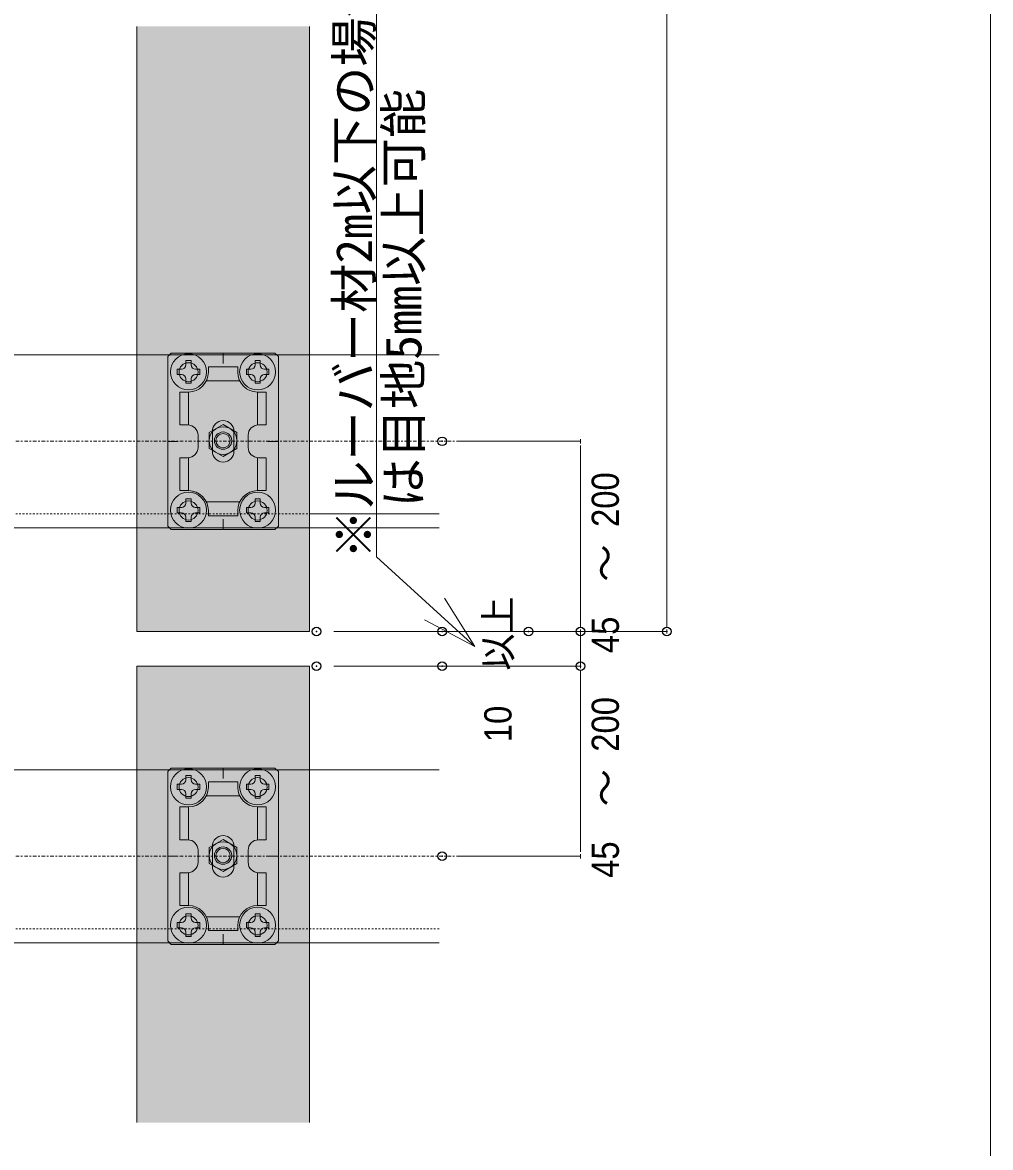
# Model space of a CAD drawing. Units: millimetres, scale not verified. Extents: x -1200 to 1200, y -342 to 342.
# Drawn here: x 442.6 to 498.6, y -174.4 to -109.3 of the extents above; entities that cross this region are included whole.
import ezdxf
from ezdxf.enums import TextEntityAlignment as Align

# ---------------------------------------------------------------- set-up
doc = ezdxf.new("R2010")
doc.units = ezdxf.units.MM
doc.header["$PDMODE"] = 32
doc.header["$PDSIZE"] = 0.5
doc.linetypes.add('CHAIN1', pattern=[8, 5, -1, 1, -1])
doc.linetypes.add('DASHED1', pattern=[1.8, 1.2, -0.6])
for name, color, linetype, lineweight in [('0-0_一般', 7, 'Continuous', 9), ('0-1_0', 7, 'Continuous', 9), ('0-3_寸法', 7, 'Continuous', 9), ('0-5_ルーバー', 7, 'Continuous', 9), ('0-7_ストリンガー', 7, 'Continuous', 9), ('0-9_背面金物', 7, 'Continuous', 9), ('0-B_文字', 7, 'Continuous', 9)]:
    doc.layers.add(name, color=color, linetype=linetype, lineweight=lineweight)
doc.layers.add('0-6_ハッチング', color=254, linetype='Continuous')
doc.layers.add('0-A_Defpoints', color=7, linetype='Continuous')
doc.styles.add('Osaka', font='')
doc.styles.add('ＭＳ ゴシック', font='')
doc.styles.get('Osaka').set_extended_font_data('Osaka')
doc.styles.get('ＭＳ ゴシック').set_extended_font_data('MS Gothic')

# ---------------------------------------------------------------- blocks, each defined once
blk = doc.blocks.new('シンボル-26')
at = {"layer": '0-7_ストリンガー'}
for p, q in [((2562.5, 125), (-2562.5, 125)), ((2562.5, -125), (-2562.5, -125))]:
    blk.add_line(p, q, dxfattribs=at)
at = {"layer": '0-7_ストリンガー', "linetype": 'CHAIN1'}
blk.add_line((-2562.5, 0), (2667.05, 0), dxfattribs=at)
at = {"layer": '0-7_ストリンガー', "linetype": 'DASHED1'}
blk.add_line((2562.5, -105), (-2562.5, -105), dxfattribs=at)
blk = doc.blocks.new('グループ-179-1')
at = {"layer": '0-5_ルーバー'}
for points in [[(127729.89, 134722.26), (127729.89, 133847.26), (127479.89, 133847.26), (127479.89, 134722.26)], [(127479.89, 133137.15), (127479.89, 133797.26), (127729.89, 133797.26), (127729.89, 133137.15)]]:
    blk.add_lwpolyline(points, dxfattribs=at)
blk = doc.blocks.new('グループ-397-1')
at = {"layer": '0-9_背面金物'}
for p, q in [((127524.89, 133644.76), (127529.89, 133649.76)), ((127524.89, 133522.26), (127524.89, 133644.76)), ((127529.89, 133649.76), (127604.89, 133649.76)), ((127679.89, 133649.76), (127604.89, 133649.76)), ((127679.89, 133649.76), (127604.89, 133649.76)), ((127604.89, 133634.76), (127604.89, 133649.76)), ((127684.89, 133644.76), (127679.89, 133649.76)), ((127684.89, 133522.26), (127684.89, 133644.76)), ((127583.64, 133622.26), (127583.64, 133629.76)), ((127626.14, 133629.76), (127583.64, 133629.76)), ((127626.14, 133622.26), (127626.14, 133629.76)), ((127580.78, 133609.76), (127629, 133609.76)), ((127542.39, 133593.51), (127554.89, 133593.51)), ((127542.39, 133546.01), (127542.39, 133593.51)), ((127554.89, 133546.01), (127554.89, 133593.51)), ((127667.39, 133593.51), (127654.89, 133593.51)), ((127654.89, 133546.01), (127654.89, 133593.51)), ((127667.39, 133546.01), (127667.39, 133593.51)), ((127542.39, 133546.01), (127553.64, 133546.01)), ((127667.39, 133546.01), (127656.14, 133546.01)), ((127568.64, 133531.01), (127568.64, 133513.51)), ((127589.39, 133507.89), (127589.39, 133536.64)), ((127620.64, 133507.89), (127620.64, 133536.64)), ((127641.14, 133531.01), (127641.14, 133513.51)), ((127524.89, 133522.26), (127524.89, 133399.76)), ((127524.89, 133522.26), (127539.89, 133522.26)), ((127669.89, 133522.26), (127684.89, 133522.26)), ((127684.89, 133522.26), (127684.89, 133399.76)), ((127542.39, 133498.51), (127553.64, 133498.51)), ((127542.39, 133498.51), (127542.39, 133451.01)), ((127554.89, 133498.51), (127554.89, 133451.01)), ((127654.89, 133498.51), (127654.89, 133451.01)), ((127667.39, 133498.51), (127656.14, 133498.51)), ((127667.39, 133498.51), (127667.39, 133451.01)), ((127542.39, 133451.01), (127554.89, 133451.01)), ((127667.39, 133451.01), (127654.89, 133451.01)), ((127580.78, 133434.76), (127629, 133434.76)), ((127583.64, 133422.26), (127583.64, 133414.76)), ((127626.14, 133414.76), (127583.64, 133414.76)), ((127626.14, 133422.26), (127626.14, 133414.76)), ((127524.89, 133399.76), (127529.89, 133394.76)), ((127604.89, 133394.76), (127604.89, 133409.76)), ((127684.89, 133399.76), (127679.89, 133394.76)), ((127529.89, 133394.76), (127604.89, 133394.76)), ((127679.89, 133394.76), (127604.89, 133394.76)), ((127679.89, 133394.76), (127604.89, 133394.76))]:
    blk.add_line(p, q, dxfattribs=at)
for centre, radius, start, end in [((127554.89, 133622.26), 13.75, 90, 270), ((127554.89, 133622.26), 13.75, 270, 90), ((127654.89, 133622.26), 13.75, 90, 270), ((127654.89, 133622.26), 13.75, 270, 90), ((127554.89, 133622.26), 28.75, 270, 0), ((127654.89, 133622.26), 28.75, 180, 270), ((127553.64, 133531.01), 15, 0, 90), ((127605.01, 133536.64), 15.62, 0, 180), ((127656.14, 133531.01), 15, 90, 180), ((127553.64, 133513.51), 15, 270, 0), ((127656.14, 133513.51), 15, 180, 270), ((127605.01, 133507.89), 15.62, 180, 0), ((127554.89, 133422.26), 28.75, 0, 90), ((127654.89, 133422.26), 28.75, 90, 180), ((127554.89, 133422.26), 13.75, 90, 270), ((127554.89, 133422.26), 13.75, 270, 90), ((127654.89, 133422.26), 13.75, 90, 270), ((127654.89, 133422.26), 13.75, 270, 90)]:
    blk.add_arc(centre, radius, start, end, dxfattribs=at)
blk = doc.blocks.new('グループ-398-1')
at = {"layer": '0-9_背面金物'}
for p, q in [((127604.89, 133546.37), (127584.89, 133534.82)), ((127624.89, 133534.82), (127604.89, 133546.37)), ((127584.89, 133534.82), (127584.89, 133511.73)), ((127624.89, 133511.73), (127624.89, 133534.82)), ((127584.89, 133511.73), (127604.89, 133500.18)), ((127604.89, 133500.18), (127624.89, 133511.73))]:
    blk.add_line(p, q, dxfattribs=at)
for radius in [20, 12.5, 10.34]:
    blk.add_circle((127604.89, 133523.27), radius, dxfattribs=at)
blk = doc.blocks.new('グループ-399-1')
at = {"layer": '0-9_背面金物'}
blk.add_line((127558.64, 133632.7), (127558.64, 133638.95), dxfattribs=at)
for points in [[(127544.89, 133626.45), (127538.64, 133626.45), (127538.64, 133618.95), (127544.89, 133618.95)], [(127558.64, 133638.95), (127551.14, 133638.95), (127551.14, 133632.7)], [(127564.89, 133618.95), (127571.14, 133618.95), (127571.14, 133626.45), (127564.89, 133626.45)], [(127551.14, 133612.7), (127551.14, 133606.45), (127558.64, 133606.45), (127558.64, 133612.7)]]:
    blk.add_lwpolyline(points, dxfattribs=at)
blk.add_circle((127554.89, 133622.7), 26, dxfattribs=at)
for centre, start, end in [((127544.89, 133632.7), 270, 0), ((127564.89, 133632.7), 180, 270), ((127544.89, 133612.7), 0, 90), ((127564.89, 133612.7), 90, 180)]:
    blk.add_arc(centre, 6.25, start, end, dxfattribs=at)
blk = doc.blocks.new('グループ-400-1')
at = {"layer": '0-9_背面金物'}
blk.add_line((127558.64, 133432.7), (127558.64, 133438.95), dxfattribs=at)
for points in [[(127558.64, 133438.95), (127551.14, 133438.95), (127551.14, 133432.7)], [(127544.89, 133426.45), (127538.64, 133426.45), (127538.64, 133418.95), (127544.89, 133418.95)], [(127564.89, 133418.95), (127571.14, 133418.95), (127571.14, 133426.45), (127564.89, 133426.45)], [(127551.14, 133412.7), (127551.14, 133406.45), (127558.64, 133406.45), (127558.64, 133412.7)]]:
    blk.add_lwpolyline(points, dxfattribs=at)
blk.add_circle((127554.89, 133422.7), 26, dxfattribs=at)
for centre, start, end in [((127544.89, 133432.7), 270, 0), ((127564.89, 133432.7), 180, 270), ((127544.89, 133412.7), 0, 90), ((127564.89, 133412.7), 90, 180)]:
    blk.add_arc(centre, 6.25, start, end, dxfattribs=at)
blk = doc.blocks.new('グループ-401-1')
at = {"layer": '0-9_背面金物'}
blk.add_line((127651.14, 133632.7), (127651.14, 133638.95), dxfattribs=at)
for points in [[(127644.89, 133618.95), (127638.64, 133618.95), (127638.64, 133626.45), (127644.89, 133626.45)], [(127651.14, 133638.95), (127658.64, 133638.95), (127658.64, 133632.7)], [(127664.89, 133626.45), (127671.14, 133626.45), (127671.14, 133618.95), (127664.89, 133618.95)], [(127658.64, 133612.7), (127658.64, 133606.45), (127651.14, 133606.45), (127651.14, 133612.7)]]:
    blk.add_lwpolyline(points, dxfattribs=at)
blk.add_circle((127654.89, 133622.7), 26, dxfattribs=at)
for centre, start, end in [((127644.89, 133632.7), 270, 0), ((127664.89, 133632.7), 180, 270), ((127644.89, 133612.7), 0, 90), ((127664.89, 133612.7), 90, 180)]:
    blk.add_arc(centre, 6.25, start, end, dxfattribs=at)
blk = doc.blocks.new('グループ-402-1')
at = {"layer": '0-9_背面金物'}
blk.add_line((127651.14, 133432.7), (127651.14, 133438.95), dxfattribs=at)
for points in [[(127651.14, 133438.95), (127658.64, 133438.95), (127658.64, 133432.7)], [(127644.89, 133418.95), (127638.64, 133418.95), (127638.64, 133426.45), (127644.89, 133426.45)], [(127664.89, 133426.45), (127671.14, 133426.45), (127671.14, 133418.95), (127664.89, 133418.95)], [(127658.64, 133412.7), (127658.64, 133406.45), (127651.14, 133406.45), (127651.14, 133412.7)]]:
    blk.add_lwpolyline(points, dxfattribs=at)
blk.add_circle((127654.89, 133422.7), 26, dxfattribs=at)
for centre, start, end in [((127644.89, 133432.7), 270, 0), ((127664.89, 133432.7), 180, 270), ((127644.89, 133412.7), 0, 90), ((127664.89, 133412.7), 90, 180)]:
    blk.add_arc(centre, 6.25, start, end, dxfattribs=at)
blk = doc.blocks.new('グループ-403-1')
at = {"layer": '0-9_背面金物'}
for name in ['グループ-397-1', 'グループ-399-1', 'グループ-401-1', 'グループ-398-1', 'グループ-400-1', 'グループ-402-1']:
    blk.add_blockref(name, (0, 0), dxfattribs=at)
blk = doc.blocks.new('グループ-404-1')
at = {"layer": '0-9_背面金物'}
for p, q in [((127524.89, 134244.76), (127529.89, 134249.76)), ((127524.89, 134122.26), (127524.89, 134244.76)), ((127529.89, 134249.76), (127604.89, 134249.76)), ((127679.89, 134249.76), (127604.89, 134249.76)), ((127679.89, 134249.76), (127604.89, 134249.76)), ((127604.89, 134234.76), (127604.89, 134249.76)), ((127684.89, 134244.76), (127679.89, 134249.76)), ((127684.89, 134122.26), (127684.89, 134244.76)), ((127583.64, 134222.26), (127583.64, 134229.76)), ((127626.14, 134229.76), (127583.64, 134229.76)), ((127626.14, 134222.26), (127626.14, 134229.76)), ((127580.78, 134209.76), (127629, 134209.76)), ((127542.39, 134193.51), (127554.89, 134193.51)), ((127542.39, 134146.01), (127542.39, 134193.51)), ((127554.89, 134146.01), (127554.89, 134193.51)), ((127667.39, 134193.51), (127654.89, 134193.51)), ((127654.89, 134146.01), (127654.89, 134193.51)), ((127667.39, 134146.01), (127667.39, 134193.51)), ((127542.39, 134146.01), (127553.64, 134146.01)), ((127568.64, 134131.01), (127568.64, 134113.51)), ((127589.39, 134107.89), (127589.39, 134136.64)), ((127620.64, 134107.89), (127620.64, 134136.64)), ((127641.14, 134131.01), (127641.14, 134113.51)), ((127667.39, 134146.01), (127656.14, 134146.01)), ((127524.89, 134122.26), (127524.89, 133999.76)), ((127524.89, 134122.26), (127539.89, 134122.26)), ((127669.89, 134122.26), (127684.89, 134122.26)), ((127684.89, 134122.26), (127684.89, 133999.76)), ((127542.39, 134098.51), (127553.64, 134098.51)), ((127542.39, 134098.51), (127542.39, 134051.01)), ((127554.89, 134098.51), (127554.89, 134051.01)), ((127654.89, 134098.51), (127654.89, 134051.01)), ((127667.39, 134098.51), (127656.14, 134098.51)), ((127667.39, 134098.51), (127667.39, 134051.01)), ((127542.39, 134051.01), (127554.89, 134051.01)), ((127667.39, 134051.01), (127654.89, 134051.01)), ((127580.78, 134034.76), (127629, 134034.76)), ((127583.64, 134022.26), (127583.64, 134014.76)), ((127626.14, 134022.26), (127626.14, 134014.76)), ((127626.14, 134014.76), (127583.64, 134014.76)), ((127604.89, 133994.76), (127604.89, 134009.76)), ((127524.89, 133999.76), (127529.89, 133994.76)), ((127529.89, 133994.76), (127604.89, 133994.76)), ((127679.89, 133994.76), (127604.89, 133994.76)), ((127679.89, 133994.76), (127604.89, 133994.76)), ((127684.89, 133999.76), (127679.89, 133994.76))]:
    blk.add_line(p, q, dxfattribs=at)
for centre, radius, start, end in [((127554.89, 134222.26), 13.75, 90, 270), ((127554.89, 134222.26), 13.75, 270, 90), ((127654.89, 134222.26), 13.75, 90, 270), ((127654.89, 134222.26), 13.75, 270, 90), ((127554.89, 134222.26), 28.75, 270, 0), ((127654.89, 134222.26), 28.75, 180, 270), ((127605.01, 134136.64), 15.62, 0, 180), ((127553.64, 134131.01), 15, 0, 90), ((127656.14, 134131.01), 15, 90, 180), ((127553.64, 134113.51), 15, 270, 0), ((127605.01, 134107.89), 15.62, 180, 0), ((127656.14, 134113.51), 15, 180, 270), ((127554.89, 134022.26), 28.75, 0, 90), ((127654.89, 134022.26), 28.75, 90, 180), ((127554.89, 134022.26), 13.75, 90, 270), ((127554.89, 134022.26), 13.75, 270, 90), ((127654.89, 134022.26), 13.75, 90, 270), ((127654.89, 134022.26), 13.75, 270, 90)]:
    blk.add_arc(centre, radius, start, end, dxfattribs=at)
blk = doc.blocks.new('グループ-405-1')
at = {"layer": '0-9_背面金物'}
for p, q in [((127604.89, 134146.37), (127584.89, 134134.82)), ((127584.89, 134134.82), (127584.89, 134111.73)), ((127624.89, 134134.82), (127604.89, 134146.37)), ((127624.89, 134111.73), (127624.89, 134134.82)), ((127584.89, 134111.73), (127604.89, 134100.18)), ((127604.89, 134100.18), (127624.89, 134111.73))]:
    blk.add_line(p, q, dxfattribs=at)
for radius in [20, 12.5, 10.34]:
    blk.add_circle((127604.89, 134123.27), radius, dxfattribs=at)
blk = doc.blocks.new('グループ-406-1')
at = {"layer": '0-9_背面金物'}
blk.add_line((127558.64, 134232.7), (127558.64, 134238.95), dxfattribs=at)
for points in [[(127558.64, 134238.95), (127551.14, 134238.95), (127551.14, 134232.7)], [(127544.89, 134226.45), (127538.64, 134226.45), (127538.64, 134218.95), (127544.89, 134218.95)], [(127551.14, 134212.7), (127551.14, 134206.45), (127558.64, 134206.45), (127558.64, 134212.7)], [(127564.89, 134218.95), (127571.14, 134218.95), (127571.14, 134226.45), (127564.89, 134226.45)]]:
    blk.add_lwpolyline(points, dxfattribs=at)
blk.add_circle((127554.89, 134222.7), 26, dxfattribs=at)
for centre, start, end in [((127544.89, 134232.7), 270, 0), ((127564.89, 134232.7), 180, 270), ((127544.89, 134212.7), 0, 90), ((127564.89, 134212.7), 90, 180)]:
    blk.add_arc(centre, 6.25, start, end, dxfattribs=at)
blk = doc.blocks.new('グループ-407-1')
at = {"layer": '0-9_背面金物'}
blk.add_line((127558.64, 134032.7), (127558.64, 134038.95), dxfattribs=at)
for points in [[(127558.64, 134038.95), (127551.14, 134038.95), (127551.14, 134032.7)], [(127544.89, 134026.45), (127538.64, 134026.45), (127538.64, 134018.95), (127544.89, 134018.95)], [(127564.89, 134018.95), (127571.14, 134018.95), (127571.14, 134026.45), (127564.89, 134026.45)], [(127551.14, 134012.7), (127551.14, 134006.45), (127558.64, 134006.45), (127558.64, 134012.7)]]:
    blk.add_lwpolyline(points, dxfattribs=at)
blk.add_circle((127554.89, 134022.7), 26, dxfattribs=at)
for centre, start, end in [((127544.89, 134032.7), 270, 0), ((127564.89, 134032.7), 180, 270), ((127544.89, 134012.7), 0, 90), ((127564.89, 134012.7), 90, 180)]:
    blk.add_arc(centre, 6.25, start, end, dxfattribs=at)
blk = doc.blocks.new('グループ-408-1')
at = {"layer": '0-9_背面金物'}
blk.add_line((127651.14, 134232.7), (127651.14, 134238.95), dxfattribs=at)
for points in [[(127651.14, 134238.95), (127658.64, 134238.95), (127658.64, 134232.7)], [(127644.89, 134218.95), (127638.64, 134218.95), (127638.64, 134226.45), (127644.89, 134226.45)], [(127658.64, 134212.7), (127658.64, 134206.45), (127651.14, 134206.45), (127651.14, 134212.7)], [(127664.89, 134226.45), (127671.14, 134226.45), (127671.14, 134218.95), (127664.89, 134218.95)]]:
    blk.add_lwpolyline(points, dxfattribs=at)
blk.add_circle((127654.89, 134222.7), 26, dxfattribs=at)
for centre, start, end in [((127644.89, 134232.7), 270, 0), ((127664.89, 134232.7), 180, 270), ((127644.89, 134212.7), 0, 90), ((127664.89, 134212.7), 90, 180)]:
    blk.add_arc(centre, 6.25, start, end, dxfattribs=at)
blk = doc.blocks.new('グループ-409-1')
at = {"layer": '0-9_背面金物'}
blk.add_line((127651.14, 134032.7), (127651.14, 134038.95), dxfattribs=at)
for points in [[(127651.14, 134038.95), (127658.64, 134038.95), (127658.64, 134032.7)], [(127644.89, 134018.95), (127638.64, 134018.95), (127638.64, 134026.45), (127644.89, 134026.45)], [(127664.89, 134026.45), (127671.14, 134026.45), (127671.14, 134018.95), (127664.89, 134018.95)], [(127658.64, 134012.7), (127658.64, 134006.45), (127651.14, 134006.45), (127651.14, 134012.7)]]:
    blk.add_lwpolyline(points, dxfattribs=at)
blk.add_circle((127654.89, 134022.7), 26, dxfattribs=at)
for centre, start, end in [((127644.89, 134032.7), 270, 0), ((127664.89, 134032.7), 180, 270), ((127644.89, 134012.7), 0, 90), ((127664.89, 134012.7), 90, 180)]:
    blk.add_arc(centre, 6.25, start, end, dxfattribs=at)
blk = doc.blocks.new('グループ-410-1')
at = {"layer": '0-9_背面金物'}
for name in ['グループ-404-1', 'グループ-406-1', 'グループ-408-1', 'グループ-405-1', 'グループ-407-1', 'グループ-409-1']:
    blk.add_blockref(name, (0, 0), dxfattribs=at)
blk = doc.blocks.new('グループ-411-1')
at = {"layer": '0-9_背面金物'}
for name in ['グループ-410-1', 'グループ-403-1']:
    blk.add_blockref(name, (0, 0), dxfattribs=at)
blk = doc.blocks.new('グループ-646-1')
at = {"layer": '0-3_寸法'}
for p, q in [((127917.39, 134247.26), (127729.89, 134247.26)), ((127917.39, 134017.26), (127729.89, 134017.26)), ((127917.39, 133997.26), (127729.89, 133997.26))]:
    blk.add_line(p, q, dxfattribs=at)
blk = doc.blocks.new('グループ-647-1')
at = {"layer": '0-3_寸法'}
blk.add_blockref('グループ-646-1', (0, 0), dxfattribs=at)
blk = doc.blocks.new('_DOT')
at = {"layer": '0-1_0'}
for p, q in [((-2.5, 0), (-5, 0)), ((-1.25, 0), (1.25, 0))]:
    blk.add_line(p, q, dxfattribs=at)

msp = doc.modelspace()

# ---------------------------------------------------------------- linework, layer by layer
at = {"layer": '0-0_一般'}
msp.add_lwpolyline([(98.607, 1.558), (498.607, 1.558), (498.607, -258.442), (98.607, -258.442)], close=True, dxfattribs=at)
at = {"layer": '0-3_寸法'}
for p, q in [((479.878, -11.052), (479.878, -144.05)), ((467.878, -133.551), (474.878, -133.551)), ((474.878, -134.052), (474.878, -144.05)), ((474.878, -144.05), (474.878, -143.55)), ((460.608, -144.551), (474.878, -144.551)), ((467.878, -144.551), (474.878, -144.551)), ((472.878, -144.551), (479.878, -144.551)), ((474.878, -146.551), (474.878, -144.551)), ((460.608, -146.551), (474.878, -146.551)), ((467.878, -146.551), (474.878, -146.551)), ((474.878, -157.05), (474.878, -147.052)), ((474.878, -147.052), (474.878, -147.553)), ((467.878, -157.551), (474.878, -157.551))]:
    msp.add_line(p, q, dxfattribs=at)
at = {"layer": '0-6_ハッチング'}
for points in [[(449.196, -144.551), (449.196, -109.551), (459.196, -144.551), (459.196, -109.551)], [(449.196, -172.955), (449.196, -146.551), (459.196, -172.955), (459.196, -146.551)]]:
    msp.add_solid(points, dxfattribs=at)
at = {"layer": '0-A_Defpoints'}
for p in [(466.878, -133.551), (459.608, -144.551), (466.878, -144.551), (471.878, -144.551), (474.878, -144.551), (479.878, -144.551), (459.608, -146.551), (466.878, -146.551), (474.878, -146.551), (466.878, -157.551)]:
    msp.add_point(p, dxfattribs=at)
at = {"layer": '0-B_文字'}
for points in [[(463.078, -106.364), (463.078, -140.23), (468.758, -145.414)], [(467.016, -142.627), (468.758, -145.414), (465.856, -143.871)]]:
    msp.add_lwpolyline(points, dxfattribs=at)

# ---------------------------------------------------------------- block references
at = {"layer": '0-3_寸法', "xscale": 0.04, "yscale": 0.04}
msp.add_blockref('グループ-647-1', (-4650, -5498.442), dxfattribs=at)
at = {"layer": '0-3_寸法', "xscale": 0.1001489, "yscale": 0.1001489}
for p, rotation in [((474.878, -133.551), 90), ((474.878, -144.551), 270), ((474.878, -144.551), 270), ((479.878, -144.551), 270), ((474.878, -146.551), 90), ((474.878, -146.551), 90), ((474.878, -157.551), 270)]:
    msp.add_blockref('_DOT', p, dxfattribs=dict(at, rotation=rotation))
at = {"layer": '0-5_ルーバー', "xscale": 0.04, "yscale": 0.04}
msp.add_blockref('グループ-179-1', (-4650, -5498.442), dxfattribs=at)
at = {"layer": '0-7_ストリンガー', "xscale": 0.04, "yscale": 0.04}
for p in [(364.196, -133.551), (364.196, -157.551)]:
    msp.add_blockref('シンボル-26', p, dxfattribs=at)
at = {"layer": '0-9_背面金物', "xscale": 0.04, "yscale": 0.04}
msp.add_blockref('グループ-411-1', (-4650, -5498.442), dxfattribs=at)

# ---------------------------------------------------------------- texts
at = {"layer": '0-3_寸法', "style": 'Osaka', "width": 0.9}
for s, p in [('200', (477.575, -138.506)), ('45', (477.575, -145.801)), ('10', (471.361, -150.953)), ('200', (477.575, -151.506)), ('45', (477.575, -158.801))]:
    msp.add_text(s, height=1.576, rotation=90, dxfattribs=at).set_placement(p, align=Align.BOTTOM_LEFT)
at = {"layer": '0-3_寸法', "style": 'Osaka'}
for s, p in [('～', (477.575, -141.665)), ('以上', (471.361, -146.816)), ('～', (477.575, -154.665))]:
    msp.add_text(s, height=1.576, rotation=90, dxfattribs=at).set_placement(p, align=Align.BOTTOM_LEFT)
at = {"layer": '0-B_文字', "style": 'ＭＳ ゴシック'}
for s, height, p in [('※ルーバー材2m以下の場合', 2.089, (463.444, -140.364)), ('\u3000は目地5mm以上可能', 2.09, (466.302, -140.23))]:
    msp.add_text(s, height=height, rotation=90, dxfattribs=at).set_placement(p, align=Align.BOTTOM_LEFT)

doc.saveas('drawing.dxf')
